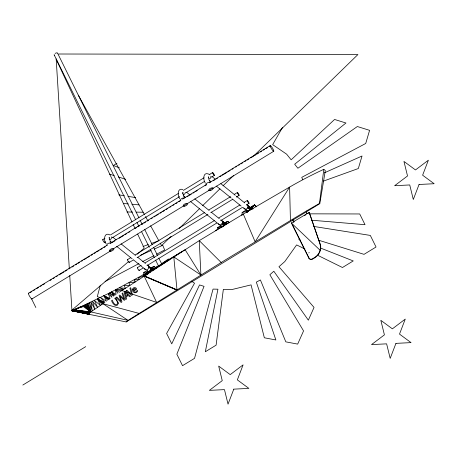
<?xml version="1.0" encoding="UTF-8"?>
<svg xmlns="http://www.w3.org/2000/svg" width="457" height="457" viewBox="0 0 457 457"><rect width="100%" height="100%" fill="white"/><g stroke="black" fill="none" stroke-linecap="round" stroke-linejoin="round"><path stroke-width="0.69" d="M148.519 271.527C146.766 270.07 145.726 271.184 143.721 272.623L143.698 276.502L148.142 273.789M217.349 229.585L217.361 227.643L220.851 225.707M242.119 215.104L242.136 212.516L246.346 209.946L247.42 210.923L249.019 210.551L254.52 204.953L256.154 206.273M246.877 212.391L249.939 209.706L250.419 208.66L250.282 207.541L254.52 204.953L256.48 206.844M139.162 313.433L128.029 320.391L90.789 311.891L82.563 306.007L72.006 310.72L89.686 314.456L89.406 313.348L90.469 312.12L102.979 303.711L139.162 313.433L224.935 260.182L298.735 215.538A564.412 248.311 -26.3 0 1 319.477 203.434L323.824 169.324L325.327 170.535L319.786 203.679L292.44 220.303L293.497 219.811M306.293 213.825L306.698 211.043M243.952 208.101A2.348 2.068 -51.1 0 0 247.717 207.918L248.094 206.787L247.888 205.679M100.34 285.185L97.29 296.644L100.534 297.736M75.776 309.086L81.26 306.573L81.992 306.973M150.901 270.001L151.067 268.133L154.066 266.305L155.706 267.625M224.358 225.335C224.93 223.313 225.021 221.999 227.712 221.325L229.345 222.645M109.08 238.057L109.24 237.377L109.606 239.457M208.323 177.442L208.483 176.768L208.849 178.847M299.404 238.32L298.912 239.531L300.238 240.051M151.027 269.796L152.781 267.088L151.25 268.733L148.851 266.797M222.496 221.822L222.41 222.982L224.667 224.821L226.421 222.113L224.89 223.753L222.496 221.822L222.011 220.845A2.348 2.068 -51.1 0 0 221.588 220.508M247.974 207.375L250.236 209.203L254.52 204.953L250.362 207.667L247.888 205.673A2.348 2.068 -51.1 0 0 247.151 204.896M78.69 307.772L81.677 306.424M218.383 223.713A2.348 2.068 -51.1 0 0 221.771 224.01L222.41 222.982L224.673 224.81M282.506 127.429L272.663 144.635L286.653 154.192L291.149 159.813L334.575 119.471L345.96 123.002L294.674 164.223L297.895 168.245L357.34 126.532L369.593 130.336L365.714 143.481L301.74 177.35L302.705 179.727M150.856 270.076L150.319 270.755L152.17 270.144M224.501 225.101L222.148 223.53M150.347 270.721L152.781 267.088L151.21 269.253L148.879 267.379M221.771 224.01L223.941 225.798L226.421 222.113L224.85 224.273L222.548 222.416M69.744 275.508L71.96 310.806L73.457 309.806L90.469 312.12L72.76 310.114L89.703 312.862L72.594 310.212L89.532 313.108L72.44 310.309L89.406 313.348L72.303 310.406L89.332 313.582L72.183 310.509L89.395 314.176L71.96 310.806L126.155 321.939L292.48 220.354M182.4 193.551L182.914 192.38L183.097 193.928M150.781 270.201L154.066 266.305L156.031 268.196M224.427 225.227L227.712 221.325L229.186 222.748M248.094 206.781L250.419 208.66L251.253 207.712M81.369 306.567L81.912 307.001M145.206 275.011L143.698 276.502L145.217 275.114M147.72 272.526L148.725 271.532L150.587 270.91M221.359 227.546L223.941 225.798L221.891 226.518L220.777 225.564M171.118 236.32L161.561 245.626L160.196 243.147M179.253 228.409L199.606 208.603M202.657 205.633L219.96 188.798M223.01 185.828L233.693 175.431M253.081 156.568L357.928 54.549L57.976 54.006L138.951 217.84M293.611 221.936L293.457 222.325M308.772 252.904L309.263 252.601M147.748 272.795L149.268 271.407L151.638 270.47M250.419 208.66L254.52 204.953L250.459 208.135L248.065 206.204M246.889 212.208L248.482 210.808L242.136 212.516M71.915 310.12L128.697 261.467M137.026 254.332L144.218 248.168L137.66 234.098M250.442 208.398L254.52 204.953M246.894 212.351L249.019 210.551M72.023 310.72L74.702 311.286L71.96 310.806L72.863 310.463M149.81 271.15C151.124 270.447 147.205 272.583 147.131 270.538M156.18 267.534L158.51 265.9M161.43 263.86L168.422 258.965L169.221 259.964M73.474 310.126L74.691 309.292L76.051 309.246M290.446 220.525L289.595 187.096L255.143 241.816L243.307 214.053L199.263 240.633L119.266 292.263L115.547 289.887L116.004 294.497L111.634 291.897L113.473 296.245L109.971 292.754L81.249 306.618L81.832 307.035M178.687 253.641L181.829 251.727M116.952 163.292L113.399 165.463L119.351 167.856M102.711 239.662L104.916 238.314M110.56 234.869L178.424 193.414M184.234 189.872L204.016 177.784M209.797 174.254L212.614 172.535M104.482 242.496L105.584 241.822M112.331 237.703L179.595 196.619M186.005 192.705L204.593 181.355M211.574 177.088L214.384 175.374M28.425 293.257L107.166 245.169M109.983 243.45L180.835 200.172M182.526 199.143L206.404 184.559M209.22 182.834L270.213 145.589L270.653 145.726A3.348 0.6 58.6 0 1 273.383 149.765A3.348 0.6 58.6 0 1 272.949 150.77L272.521 150.256A3.348 0.6 58.6 0 1 270.213 145.589M30.076 292.657L31.899 291.549M33.715 290.435L34.926 289.698M36.743 288.59L38.559 287.476M40.376 286.368L41.593 285.625M42.804 284.888L44.62 283.774M50.07 280.444L51.281 279.707M53.103 278.599L54.314 277.856M56.131 276.748L57.342 276.005M59.159 274.897L64.009 271.938M65.22 271.195L67.036 270.087M68.853 268.973L70.064 268.236M71.88 267.128L73.703 266.014M75.519 264.906L76.73 264.163M77.941 263.426L79.758 262.318M81.575 261.204L82.786 260.467M83.997 259.725L86.424 258.245M87.635 257.502L89.452 256.394M91.269 255.286L92.48 254.543M94.296 253.435L95.513 252.692M96.724 251.956L99.146 250.476M100.357 249.733L102.174 248.625M103.99 247.517L105.201 246.774M112.119 242.553L114.907 240.85M119.043 238.32L123.876 235.372M125.087 234.63L126.897 233.521M128.714 232.419L129.919 231.676M135.363 228.357L136.569 227.615M137.78 226.878L139.591 225.769M141.407 224.661L142.613 223.924M143.824 223.187L145.634 222.079M147.451 220.971L148.662 220.234M151.078 218.754L152.284 218.018M154.1 216.909L155.306 216.172M156.517 215.436L158.328 214.327M160.144 213.219L161.355 212.482M162.561 211.745L164.377 210.637M166.188 209.529L167.999 208.421M169.815 207.312L171.021 206.575M172.837 205.467L174.048 204.73M175.859 203.622L177.07 202.885M178.881 201.777L180.092 201.034M187.079 196.773L188.278 196.036M189.472 195.305L191.272 194.208M193.071 193.105L194.271 192.374M195.47 191.643L197.27 190.546M205.062 185.782L206.261 185.051A2.376 1.245 -25 0 1 207.284 182.937A2.376 1.245 -25 0 1 210.249 182.617M213.265 180.772L214.476 180.035M216.287 178.927L217.498 178.19M219.914 176.716L221.119 175.979M222.331 175.242L227.158 172.289M228.369 171.552L230.179 170.444M231.99 169.336L233.201 168.599M235.618 167.125L236.823 166.388M238.64 165.28L239.845 164.543M241.05 163.806L242.867 162.698M244.678 161.589L245.883 160.853M247.094 160.116L248.905 159.007M250.716 157.899L252.532 156.797M254.343 155.688L255.549 154.952M256.76 154.209L258.571 153.106M260.381 151.998L261.593 151.261M263.403 150.153L264.609 149.416M265.82 148.679L267.631 147.571M269.441 146.463L270.653 145.726M109.686 251.053L212.911 188.01M31.973 298.929L110.103 251.207M212.768 188.507L273.754 151.256M127.469 259.627L130.782 257.605M135.318 254.835L204.399 212.642M208.992 209.837L230.579 196.653M234.561 194.219L237.372 192.506M129.24 262.461L133.107 260.102M137.094 257.668L207.918 214.407M210.763 212.671L232.35 199.486M236.332 197.053L239.142 195.339M137.374 267.613L141.242 265.254M145.223 262.821L214.304 220.628M218.897 217.823L239.879 205.004M244.466 202.205L247.277 200.492M139.145 270.447L143.012 268.088M146.994 265.654L216.687 223.09M220.668 220.657L242.256 207.472M246.237 205.039L249.048 203.325M22.85 385.034L85.727 346.635M304.636 215.498L305.836 214.767M307.635 213.665L308.835 212.933M308.726 257.914A3.062 2.691 -51.1 0 0 312.514 258.811L314.605 257.531A11.122 9.791 -51.1 0 0 319.986 243.998L309.195 212.374L291.338 222.987L308.966 258.108A3.062 2.691 -51.1 0 0 312.754 259.005L314.85 257.725A11.122 9.791 -51.1 0 0 320.231 244.192L309.195 212.374M215.63 230.528L228.483 222.788M109.634 293.543L108.309 293.588L111.936 297.324L109.971 292.754L147.771 272.343L185.108 249.688L200.903 275.028L199.263 240.633L221.182 262.495M241.559 215.076L291.069 186.239A181.395 79.804 -26.3 0 1 323.824 169.324M117.826 293.245L115.547 289.887L121.836 290.538L156.631 302.403L144.184 276.177L176.745 289.967L144.463 275.999L143.064 275L157.157 266.882L161.27 265.077L161.035 264.563L164.828 262.764L164.657 262.398L168.542 260.353L168.416 260.062L178.704 253.669M293.731 221.856L294.137 221.696M105.087 281.512L138.939 263.575M142.698 261.581L153.986 255.606M156.494 254.275L164.646 249.956L162.743 245.283L154.34 249.059M73.903 309.932L74.263 309.766M74.565 309.629L75.159 309.36M75.594 309.166L76.547 308.738M76.639 308.698L77.444 308.332M77.633 308.252L78.376 307.915M140.122 255.446L151.107 250.51M324.419 172.826L362.024 156.003L358.328 168.53L323.533 181.069M172.569 257.48L173.803 256.931L200.903 275.028M73.777 310.114L74.103 309.84M253.252 208.74L249.528 210.163A2.251 1.565 -41.6 0 1 247.968 210.917L247.008 210.751L242.764 207.381M76.016 308.978L76.576 309.046L76.319 308.841M143.012 246.5L148.319 244.564M151.644 243.353L158.945 240.696M80.9 306.704L81.295 306.601M143.064 275L147.731 273.874L147.194 272.669L148.297 273.509L147.771 272.343L150.553 272.041L150.085 270.995L154.009 269.796L153.621 268.939L157.465 267.551L157.157 266.882M72.04 310.726L72.554 310.834L72.12 310.743M73.143 309.937L89.92 312.611L72.76 310.114L90.178 312.359M217.361 227.643L222.365 226.552L221.085 226.089M143.721 272.623L148.725 271.532M78.336 95.187L144.492 214.681M72.76 310.114L73.731 310.035M115.547 289.887L123.596 289.407L119.454 287.87L125.355 288.276L124.184 285.351L129.931 285.334L128.914 282.837L135.146 281.986L134.278 279.895L139.111 279.438L138.357 277.662L144.463 275.999L176.99 289.812L173.803 256.931M109.971 292.754L111.285 292.68M153.621 268.939L154.969 268.887M309.857 213.836L359.71 213.962L365.017 224.69L311.834 220.234M126.932 211.979L132.599 212.071M136.135 212.122L143.218 212.237M147.394 265.288L148.696 266.288M73.457 309.806L90.789 311.891L89.515 302.768L92.223 310.926L90.966 302.088L94.805 309.195L92.491 301.352L97.581 307.333L94.399 300.432L100.426 305.425L97.438 298.964L98.701 299.078M123.35 203.445L128.326 203.908M131.879 204.233L138.985 204.896M81.083 306.636L81.689 307.081M89.155 303.597L88.07 303.442L90.789 311.891L83.448 305.596M313.765 226.444L370.319 235.424L376.042 247.008L364.029 254.343L318.529 240.188M118.786 194.842L124.418 195.767M127.943 196.344L135.689 197.618M89.304 313.799L72.183 310.509L89.326 313.999M72.086 310.617L89.515 314.33M109.509 174.134L114.25 175.648M118.312 176.945L125.761 179.327M320.78 248.145L353.244 260.93L342.464 267.516L317.632 255.274M208.506 173.957C202.742 171.781 203.045 180.167 205.382 183.171M182.937 189.575C177.173 187.399 177.476 195.785 179.812 198.789M101.957 304.396L97.438 298.964L104.887 302.328L100.477 297.496L106.435 301.22L103.968 295.753L110.08 298.627L108.309 293.588M54.097 54.811L54.469 55.108M304.899 248.996L296.616 244.912L284.814 261.553L278.947 266.722L314.039 307.424L308.349 320.174L273.823 271.241L269.853 274.743L303.557 330.908L297.667 344.104L285.814 341.853L260.41 279.964L256.331 282.123L275.879 339.968L264.34 337.78L251.064 284.882L231.888 289.555L223.353 289.344L216.104 345.166L205.324 351.753L217.943 289.212L213.036 289.092L194.545 358.339L182.526 365.674L176.853 354.204L204.05 286.35L199.538 284.928L171.735 343.841L166.611 333.479L194.533 283.214L191.689 281.266M109.926 234.921C104.082 231.585 103.293 240.531 106.138 243.787M109.617 298.947L103.968 295.753L107.732 300.289M126.155 321.939L128.029 320.391L102.979 303.711L97.438 298.964L104.202 302.814M109.16 299.266L103.968 295.753L108.686 299.603M97.438 298.964L103.59 303.265M222.102 220.977L224.775 223.096M222.342 221.308L224.821 223.307M79.381 307.464L79.809 307.807M81.535 306.487L82.089 306.933M80.146 307.115L80.621 307.498M79.13 307.578L79.541 307.909M74.965 309.452L74.845 309.503M319.477 203.434L319.786 203.679M291.789 223.347L291.338 222.987L320.106 250.247M212.031 176.551L215.35 179.235M220.891 183.697L235.286 195.31M236.395 196.202L244.701 202.902M246.917 204.685L250.796 207.815M247.717 207.912L249.939 209.706M209.22 180.338L210.871 181.663M216.367 186.102L231.213 198.07M232.316 198.961L241.113 206.056M186.462 192.168L189.786 194.848M194.768 198.869L209.169 210.477M211.203 212.122L219.32 218.669M220.794 219.857L225.238 223.439M183.651 195.95L185.302 197.281M190.798 201.714L205.644 213.687M206.193 214.122L221.108 226.152M112.788 237.166L116.112 239.845M121.094 243.867L135.495 255.474M137.711 257.262L145.463 263.512M147.125 264.854L151.553 268.425M110 240.965L111.662 242.307M116.661 246.334L132.204 258.873M133.318 259.765L144.972 269.167A2.354 2.068 -51.1 0 0 146.469 269.767A2.342 2.062 -51.1 0 0 148.439 268.55L148.811 267.425L148.605 266.311M80.301 307.047L80.786 307.435M78.147 308.018L78.524 308.298M78.073 308.052L78.461 308.321M77.97 308.098L78.364 308.361M77.256 308.418L77.564 308.669L77.164 308.458M77.044 308.515L77.41 308.726M76.976 308.544L77.376 308.738M76.896 308.584L77.227 308.795M76.125 308.926L76.45 309.092M83.671 305.493L90.789 311.891L87.367 303.768M115.09 295.125L111.634 291.897L114.181 295.748M84.436 305.139L90.789 311.891L86.939 303.968M85.088 304.83L90.789 311.891L86.522 304.162M144.669 268.733L144.983 269.179M86.042 304.385L90.789 311.891M246.614 210.488L246.346 209.946M145.515 216.538L147.902 220.868M150.633 225.821L158.83 240.673M292.971 220.057L293.942 222.028M292.411 224.61L308.966 258.108M140.11 220.325L142.104 224.227M144.635 229.334L152.21 244.666M153.472 247.22L157.574 255.526M158.756 258.056L161.995 264.472M54.229 54.994L135.7 219.84M136.963 222.393L138.54 225.587M141.699 231.973L149.273 247.3M150.222 249.214L154.323 257.52M155.586 260.073L158.425 265.82M31.533 298.787L35.846 307.521M56.188 59.267L131.97 221.891M133.17 224.461L134.964 228.317M209.26 180.069L209.792 181.429M184.222 197.047L183.28 194.465M110.017 240.679L110.554 242.039M56.165 58.907L69.304 268.442M32.019 298.707A3.348 0.6 58.6 0 1 29.568 296.205A3.348 0.6 58.6 0 1 28.865 293.4M107.018 245.666A2.376 1.245 -25 0 1 108.041 243.552A2.376 1.245 -25 0 1 111.011 243.227M111.628 236.823A2.371 2.114 -52.3 0 1 109.292 239.776M180.692 200.669A2.376 1.245 -25 0 1 181.463 198.721A2.376 1.245 -25 0 1 184.365 198.041M185.336 192.414A2.371 2.114 -52.3 0 1 182.966 194.785M183.286 190.226A2.371 2.114 -52.3 0 1 183.851 190.283M210.871 176.213A2.371 2.114 -52.3 0 1 208.535 179.167M208.855 174.608A2.371 2.114 -52.3 0 1 209.934 174.871M104.367 241.907A1.674 0.297 58.6 0 1 104.076 242.25A1.674 0.297 58.6 0 1 102.825 240.245A1.674 0.297 58.6 0 1 103.111 239.908M139.031 269.864A1.674 0.297 58.6 0 1 138.745 270.201A1.674 0.297 58.6 0 1 137.488 268.202A1.674 0.297 58.6 0 1 137.774 267.859M129.222 262.152A1.674 0.297 58.6 0 1 128.697 262.055A1.674 0.297 58.6 0 1 127.543 260.113A1.674 0.297 58.6 0 1 127.874 259.873M128.977 261.541A1.674 0.297 58.6 0 1 129.125 261.872M147.365 265.334A2.354 2.068 -51.1 0 1 148.605 266.305M145.475 269.47A2.348 2.068 -51.1 0 1 144.738 268.693M55.143 53.423A1.937 0.851 -26.3 0 1 57.085 52.863A1.937 0.851 -26.3 0 1 57.513 53.703M133.221 289.378L133.381 290.492L135.666 289.024L134.427 288.247L133.221 289.378M118.414 303.071C117.26 308.646 112.251 303.882 111.577 300.632L112.285 300.112C115.067 308.538 120.945 303.836 114.73 298.33L115.438 297.81L118.414 303.071M132.496 289.401C131.856 292.646 136.369 294.199 137.711 291.08C137.089 289.053 136.683 292.24 135.409 292.034A1.462 1.394 -79.7 0 1 134.484 291.892L133.712 291.069L136.706 289.15C136.123 286.842 132.798 287.105 132.496 289.401M233.79 389.147L228.032 404.148L224.461 389.615L209.369 390.375L222.251 380.635L218.68 366.097L230.214 374.614L243.095 364.869L237.343 379.876L248.876 388.387L233.79 389.147M419.058 184.479L413.305 199.481L409.735 184.948L394.642 185.708L407.524 175.968L403.954 161.43L415.487 169.947L428.369 160.201L422.616 175.208L434.15 183.72L419.058 184.479M395.945 343.373L390.192 358.374L386.616 343.841L371.53 344.601L384.411 334.855L380.835 320.323L392.374 328.834L405.256 319.095L399.504 334.101L411.037 342.613L395.945 343.373M116.872 297.073L116.124 297.598L121.168 302.477L121.968 301.911L120.042 296.285L124.178 300.369L125.001 299.792L122.739 292.96L122.025 293.463L123.978 299.152L119.814 295.011L119.077 295.53L121.002 301.174L116.872 297.073M126.869 290.298L126.081 290.841L131.599 295.422L132.393 294.874L130.696 287.676L129.942 288.19L131.405 294.131L126.869 290.298M125.052 291.646L124.144 292.274L125.881 299.444L126.623 298.929L126.121 296.941L128.24 295.485L129.754 296.787L130.536 296.25L125.052 291.646M127.629 294.959L125.915 296.136L125.069 292.771L127.629 294.959M210.134 190.586A2.371 1.045 -26.3 0 0 213.071 188.233A2.371 1.045 -26.3 0 0 209.557 188.861A2.371 1.045 -26.3 0 0 210.134 190.586M184.565 206.204A2.371 1.045 -26.3 0 0 187.501 203.851A2.371 1.045 -26.3 0 0 183.988 204.473A2.371 1.045 -26.3 0 0 184.565 206.204M110.891 251.201A2.371 1.045 -26.3 0 0 113.827 248.848A2.371 1.045 -26.3 0 0 110.314 249.471A2.371 1.045 -26.3 0 0 110.891 251.201M212.728 173.123A1.674 0.297 58.6 0 0 214.299 175.385A1.674 0.297 58.6 0 0 213.465 173.352A1.674 0.297 58.6 0 0 212.728 173.123M247.391 201.074A1.674 0.297 58.6 0 0 248.968 203.336A1.674 0.297 58.6 0 0 248.128 201.309A1.674 0.297 58.6 0 0 247.391 201.074M237.486 193.088A1.674 0.297 58.6 0 0 239.062 195.35A1.674 0.297 58.6 0 0 238.223 193.322A1.674 0.297 58.6 0 0 237.486 193.088"/></g></svg>
